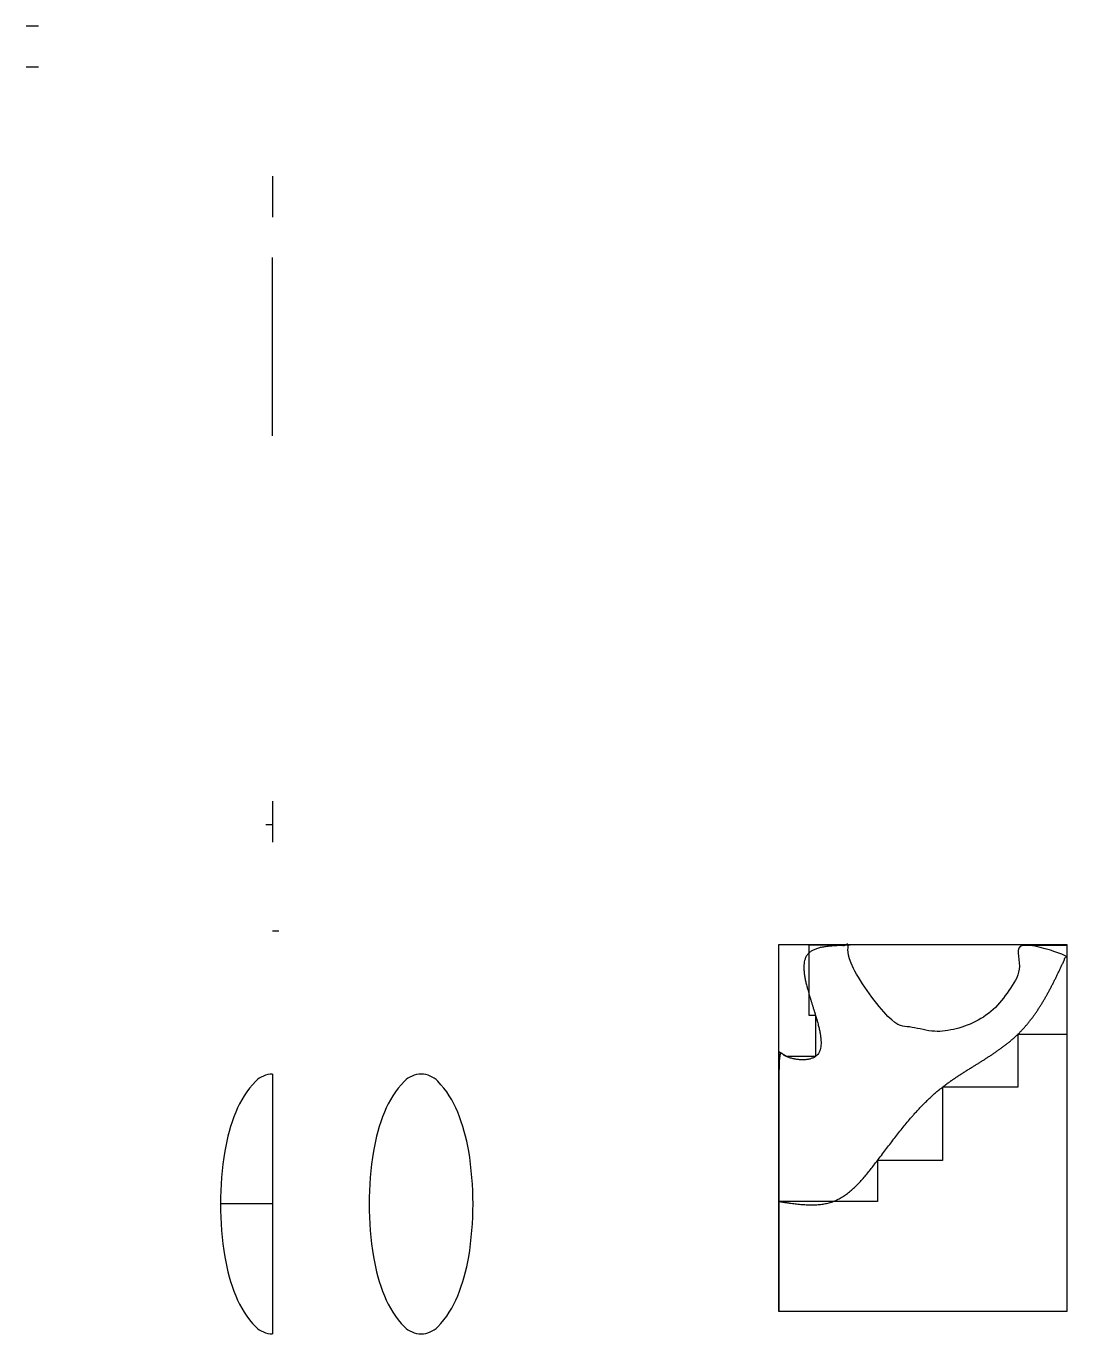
# Model space of a CAD drawing. Header units: inches. Extents: x -19 to 236, y 23 to 342.
import ezdxf

# ---------------------------------------------------------------- set-up
doc = ezdxf.new("R2010")
doc.units = ezdxf.units.IN
doc.header["$MEASUREMENT"] = 0
doc.layers.get('0').update_dxf_attribs({"true_color": 0xc2ced6})
picture_1 = doc.add_image_def('image1.png', size_in_pixel=(244, 311))

msp = doc.modelspace()

# ---------------------------------------------------------------- linework, layer by layer
for p, q in [((-15.84, 342.33, 8), (-18.84, 342.33, 8)), ((-15.84, 332.33, 8), (-18.84, 332.33, 8)), ((41.39, 305.65), (41.39, 295.65)), ((41.39, 248.5), (41.39, 254)), ((41.39, 242.15), (41.39, 248.5)), ((41.39, 152.8), (41.39, 142.8)), ((42.98, 121.05), (41.39, 121.05)), ((182.7, 117.56), (172.56, 117.56)), ((172.56, 117.56), (172.56, 115.65)), ((172.56, 115.65), (172.56, 100.45)), ((224.7, 117.56), (235.64, 117.56)), ((235.64, 117.56), (235.64, 115.23)), ((235.64, 115.23), (235.64, 83.42)), ((235.64, 115.23), (235.64, 95.77)), ((172.56, 100.45), (174.22, 100.45)), ((174.22, 100.45), (174.22, 90.37)), ((235.64, 95.77), (223.68, 95.77)), ((223.68, 95.77), (223.68, 82.88)), ((165.21, 91.52), (165.21, 28.02)), ((167.13, 90.37), (165.21, 91.52)), ((174.22, 90.37), (167.13, 90.37)), ((41.39, 86.05), (41.39, 22.55)), ((41.39, 86.05), (41.39, 54.3)), ((223.68, 82.88), (205.28, 82.88)), ((205.28, 82.88), (205.28, 64.96)), ((165.21, 28.02), (165.21, 65.27)), ((205.28, 64.96), (189.38, 64.96)), ((189.38, 64.96), (189.38, 54.93)), ((189.38, 54.93), (165.24, 54.93)), ((189.38, 54.93), (178.54, 54.93)), ((41.39, 54.3), (28.69, 54.3))]:
    msp.add_line(p, q)
at = {"extrusion": (-2.22045e-16, 7.4538e-32, -1)}
for p, q in [((41.39, 280.25), (41.39, 285.75)), ((41.39, 267.55), (41.39, 280.25)), ((41.39, 254), (41.39, 267.55))]:
    msp.add_line(p, q, dxfattribs=at)
at = {"extrusion": (-1, 0, 2.22045e-16)}
msp.add_line((39.81, 147.11), (41.39, 147.11), dxfattribs=at)
msp.add_lwpolyline([(41.39, 86.05, 0.203453), (37.31, 84.31, 0.097163), (32.41, 76.75, 0.054131), (29.76, 67.24, 0.041072), (28.69, 54.3, 0.041072), (29.76, 41.35, 0.054131), (32.41, 31.85, 0.097163), (37.31, 24.28, 0.203453), (41.39, 22.55, 0.203453)], format="xyb")
msp.add_lwpolyline([(77.75, 86.05, 0.203453), (73.67, 84.31, 0.097163), (68.77, 76.75, 0.054131), (66.12, 67.24, 0.041072), (65.05, 54.3, 0.041072), (66.12, 41.35, 0.054131), (68.77, 31.85, 0.097163), (73.67, 24.28, 0.203453), (77.75, 22.55, 0.203453), (81.84, 24.28, 0.097163), (86.73, 31.85, 0.054131), (89.39, 41.35, 0.041072), (90.45, 54.3, 0.041072), (89.39, 67.24, 0.054131), (86.73, 76.75, 0.097163), (81.84, 84.31, 0.203453)], format="xyb", close=True)
msp.add_rational_spline([(165.21, 54.93), (165.21, 67.13), (165.21, 79.33), (165.21, 91.52), (165.81, 91.11), (168.34, 89.39), (177.22, 89.03), (173.92, 102.69), (168.21, 117.28), (178.54, 117.48), (182.7, 117.56), (182.7, 105.26), (191.39, 96.56), (203.7, 96.56), (216, 96.56), (224.7, 105.26), (224.7, 117.56), (228.34, 116.78), (231.99, 116.01), (235.64, 115.23), (232.34, 108.1), (225.8, 93.95), (203.34, 83.98), (191.67, 67.76), (179.84, 52.67), (169.91, 54.2), (165.21, 54.93)], [1, 1, 1, 1, 1, 1, 1, 1, 1, 1, 1, 0.804737854124, 0.804737854124, 1, 0.804737854124, 0.804737854124, 1, 1, 1, 1, 1, 1, 1, 1, 1, 1, 1], degree=3, knots=[0, 0, 0, 0, 1, 1, 1, 3.239769, 10.32932, 20.41116, 35.701033, 46.014557, 46.014557, 46.014557, 47.585354, 47.585354, 47.585354, 49.15615, 49.15615, 49.15615, 50.15615, 50.15615, 50.15615, 72.996021, 95.46874, 119.416988, 134.191613, 147.522307, 147.522307, 147.522307, 147.522307])

# ---------------------------------------------------------------- pictures from other files: only their frames are drawn
image = msp.add_image(picture_1, insert=(165.21, 28.02), size_in_units=(70.43, 89.77))
image.dxf.flags = 7

doc.saveas('drawing.dxf')
